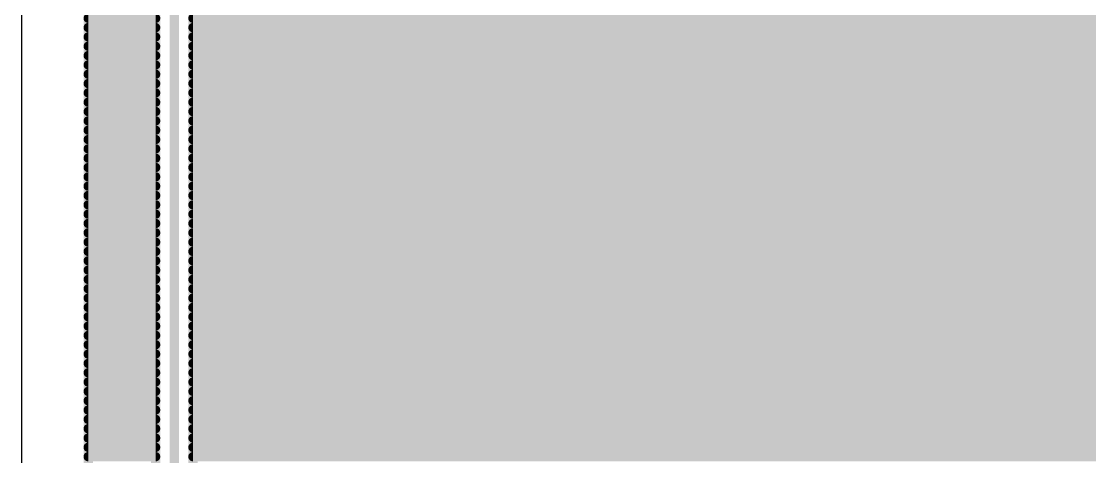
# Model space of a CAD drawing. Extents: x -0.1 to 57, y -0.1 to 41.
# Drawn here: x 0 to 17.46, y 12.8 to 19.91 of the extents above; entities that cross this region are included whole.
import ezdxf

# ---------------------------------------------------------------- set-up
doc = ezdxf.new("R2010")
doc.units = 0
doc.layers.add('16', color=175, linetype='CONTINUOUS')
doc.layers.add('20', color=30, linetype='CONTINUOUS')

msp = doc.modelspace()

# ---------------------------------------------------------------- linework, layer by layer
at = {"layer": '16', "const_width": 0.1524}
for points in [[(1.0922, 1.0929), (1.0922, 39.9078)], [(2.1952, 26.1212), (2.1952, 6.1663)], [(2.5, 4.1806), (2.5, 25.995)], [(2.8048, 6.1663), (2.8048, 25.8687)], [(1.0922, 19.9644), (2.1952, 19.9644)], [(2.8048, 19.9644), (40.5391, 19.9644)], [(1.0922, 19.812), (2.1952, 19.812)], [(1.0922, 19.6596), (2.1952, 19.6596)], [(2.8048, 19.812), (40.6915, 19.812)], [(2.8048, 19.6596), (40.8439, 19.6596)], [(1.0922, 19.5072), (2.1952, 19.5072)], [(2.8048, 19.5072), (40.9963, 19.5072)], [(1.0922, 19.3548), (2.1952, 19.3548)], [(2.8048, 19.3548), (41.1487, 19.3548)], [(1.0922, 19.2024), (2.1952, 19.2024)], [(2.8048, 19.2024), (41.3011, 19.2024)], [(1.0922, 19.05), (2.1952, 19.05)], [(2.8048, 19.05), (41.4535, 19.05)], [(1.0922, 18.8976), (2.1952, 18.8976)], [(2.8048, 18.8976), (41.6059, 18.8976)], [(1.0922, 18.7452), (2.1952, 18.7452)], [(2.8048, 18.7452), (41.7583, 18.7452)], [(1.0922, 18.5928), (2.1952, 18.5928)], [(1.0922, 18.4404), (2.1952, 18.4404)], [(2.8048, 18.5928), (41.9107, 18.5928)], [(2.8048, 18.4404), (42.0631, 18.4404)], [(1.0922, 18.288), (2.1952, 18.288)], [(2.8048, 18.288), (42.2155, 18.288)], [(1.0922, 18.1356), (2.1952, 18.1356)], [(2.8048, 18.1356), (42.3679, 18.1356)], [(1.0922, 17.9832), (2.1952, 17.9832)], [(2.8048, 17.9832), (42.5203, 17.9832)], [(1.0922, 17.8308), (2.1952, 17.8308)], [(2.8048, 17.8308), (42.6727, 17.8308)], [(1.0922, 17.6784), (2.1952, 17.6784)], [(2.8048, 17.6784), (38.9298, 17.6784)], [(1.0922, 17.526), (2.1952, 17.526)], [(2.8048, 17.526), (38.7774, 17.526)], [(1.0922, 17.3736), (2.1952, 17.3736)], [(1.0922, 17.2212), (2.1952, 17.2212)], [(2.8048, 17.3736), (38.625, 17.3736)], [(2.8048, 17.2212), (38.5392, 17.2212)], [(1.0922, 17.0688), (2.1952, 17.0688)], [(2.8048, 17.0688), (38.5392, 17.0688)], [(1.0922, 16.9164), (2.1952, 16.9164)], [(2.8048, 16.9164), (38.5392, 16.9164)], [(1.0922, 16.764), (2.1952, 16.764)], [(2.8048, 16.764), (38.5392, 16.764)], [(1.0922, 16.6116), (2.1952, 16.6116)], [(2.8048, 16.6116), (38.5392, 16.6116)], [(1.0922, 16.4592), (2.1952, 16.4592)], [(2.8048, 16.4592), (38.5368, 16.4592)], [(1.0922, 16.3068), (2.1952, 16.3068)], [(2.8048, 16.3068), (38.3844, 16.3068)], [(1.0922, 16.1544), (2.1952, 16.1544)], [(1.0922, 16.002), (2.1952, 16.002)], [(2.8048, 16.1544), (38.232, 16.1544)], [(2.8048, 16.002), (38.0796, 16.002)], [(1.0922, 15.8496), (2.1952, 15.8496)], [(2.8048, 15.8496), (37.9272, 15.8496)], [(1.0922, 15.6972), (2.1952, 15.6972)], [(2.8048, 15.6972), (37.7748, 15.6972)], [(1.0922, 15.5448), (2.1952, 15.5448)], [(2.8048, 15.5448), (37.6224, 15.5448)], [(1.0922, 15.3924), (2.1952, 15.3924)], [(2.8048, 15.3924), (37.47, 15.3924)], [(1.0922, 15.24), (2.1952, 15.24)], [(2.8048, 15.24), (37.3552, 15.24)], [(1.0922, 15.0876), (2.1952, 15.0876)], [(2.8048, 15.0876), (37.3552, 15.0876)], [(1.0922, 14.9352), (2.1952, 14.9352)], [(1.0922, 14.7828), (2.1952, 14.7828)], [(2.8048, 14.9352), (37.3552, 14.9352)], [(2.8048, 14.7828), (37.3552, 14.7828)], [(1.0922, 14.6304), (2.1952, 14.6304)], [(2.8048, 14.6304), (37.3552, 14.6304)], [(1.0922, 14.478), (2.1952, 14.478)], [(2.8048, 14.478), (37.3552, 14.478)], [(1.0922, 14.3256), (2.1952, 14.3256)], [(2.8048, 14.3256), (37.3552, 14.3256)], [(1.0922, 14.1732), (2.1952, 14.1732)], [(2.8048, 14.1732), (37.3552, 14.1732)], [(1.0922, 14.0208), (2.1952, 14.0208)], [(2.8048, 14.0208), (37.3552, 14.0208)], [(1.0922, 13.8684), (2.1952, 13.8684)], [(2.8048, 13.8684), (37.3552, 13.8684)], [(1.0922, 13.716), (2.1952, 13.716)], [(1.0922, 13.5636), (2.1952, 13.5636)], [(2.8048, 13.716), (37.3552, 13.716)], [(2.8048, 13.5636), (37.3552, 13.5636)], [(1.0922, 13.4112), (2.1952, 13.4112)], [(2.8048, 13.4112), (37.3552, 13.4112)], [(1.0922, 13.2588), (2.1952, 13.2588)], [(2.8048, 13.2588), (37.3552, 13.2588)], [(1.0922, 13.1064), (2.1952, 13.1064)], [(2.8048, 13.1064), (37.3552, 13.1064)], [(1.0922, 12.954), (2.1952, 12.954)], [(2.8048, 12.954), (37.3552, 12.954)], [(1.0922, 12.8016), (2.1952, 12.8016)], [(2.8048, 12.8016), (37.3552, 12.8016)]]:
    msp.add_lwpolyline(points, dxfattribs=at)
at = {"layer": '16', "const_width": 0.0762}
for points in [[(1.0922, 20.0025, 1), (1.0922, 19.9263)], [(2.1952, 19.9263, 1), (2.1952, 20.0025)], [(2.8048, 20.0025, 1), (2.8048, 19.9263)], [(1.0922, 19.8501, 1), (1.0922, 19.7739)], [(1.0922, 19.6977, 1), (1.0922, 19.6215)], [(2.1952, 19.7739, 1), (2.1952, 19.8501)], [(2.1952, 19.6215, 1), (2.1952, 19.6977)], [(2.8048, 19.8501, 1), (2.8048, 19.7739)], [(2.8048, 19.6977, 1), (2.8048, 19.6215)], [(1.0922, 19.5453, 1), (1.0922, 19.4691)], [(2.1952, 19.4691, 1), (2.1952, 19.5453)], [(2.8048, 19.5453, 1), (2.8048, 19.4691)], [(1.0922, 19.3929, 1), (1.0922, 19.3167)], [(2.1952, 19.3167, 1), (2.1952, 19.3929)], [(2.8048, 19.3929, 1), (2.8048, 19.3167)], [(1.0922, 19.2405, 1), (1.0922, 19.1643)], [(2.1952, 19.1643, 1), (2.1952, 19.2405)], [(2.8048, 19.2405, 1), (2.8048, 19.1643)], [(1.0922, 19.0881, 1), (1.0922, 19.0119)], [(2.1952, 19.0119, 1), (2.1952, 19.0881)], [(2.8048, 19.0881, 1), (2.8048, 19.0119)], [(1.0922, 18.9357, 1), (1.0922, 18.8595)], [(2.1952, 18.8595, 1), (2.1952, 18.9357)], [(2.8048, 18.9357, 1), (2.8048, 18.8595)], [(1.0922, 18.7833, 1), (1.0922, 18.7071)], [(2.1952, 18.7071, 1), (2.1952, 18.7833)], [(2.8048, 18.7833, 1), (2.8048, 18.7071)], [(1.0922, 18.6309, 1), (1.0922, 18.5547)], [(1.0922, 18.4785, 1), (1.0922, 18.4023)], [(2.1952, 18.5547, 1), (2.1952, 18.6309)], [(2.1952, 18.4023, 1), (2.1952, 18.4785)], [(2.8048, 18.6309, 1), (2.8048, 18.5547)], [(2.8048, 18.4785, 1), (2.8048, 18.4023)], [(1.0922, 18.3261, 1), (1.0922, 18.2499)], [(2.1952, 18.2499, 1), (2.1952, 18.3261)], [(2.8048, 18.3261, 1), (2.8048, 18.2499)], [(1.0922, 18.1737, 1), (1.0922, 18.0975)], [(2.1952, 18.0975, 1), (2.1952, 18.1737)], [(2.8048, 18.1737, 1), (2.8048, 18.0975)], [(1.0922, 18.0213, 1), (1.0922, 17.9451)], [(2.1952, 17.9451, 1), (2.1952, 18.0213)], [(2.8048, 18.0213, 1), (2.8048, 17.9451)], [(1.0922, 17.8689, 1), (1.0922, 17.7927)], [(2.1952, 17.7927, 1), (2.1952, 17.8689)], [(2.8048, 17.8689, 1), (2.8048, 17.7927)], [(1.0922, 17.7165, 1), (1.0922, 17.6403)], [(2.1952, 17.6403, 1), (2.1952, 17.7165)], [(2.8048, 17.7165, 1), (2.8048, 17.6403)], [(1.0922, 17.5641, 1), (1.0922, 17.4879)], [(2.1952, 17.4879, 1), (2.1952, 17.5641)], [(2.8048, 17.5641, 1), (2.8048, 17.4879)], [(1.0922, 17.4117, 1), (1.0922, 17.3355)], [(1.0922, 17.2593, 1), (1.0922, 17.1831)], [(2.1952, 17.3355, 1), (2.1952, 17.4117)], [(2.1952, 17.1831, 1), (2.1952, 17.2593)], [(2.8048, 17.4117, 1), (2.8048, 17.3355)], [(2.8048, 17.2593, 1), (2.8048, 17.1831)], [(1.0922, 17.1069, 1), (1.0922, 17.0307)], [(2.1952, 17.0307, 1), (2.1952, 17.1069)], [(2.8048, 17.1069, 1), (2.8048, 17.0307)], [(1.0922, 16.9545, 1), (1.0922, 16.8783)], [(2.1952, 16.8783, 1), (2.1952, 16.9545)], [(2.8048, 16.9545, 1), (2.8048, 16.8783)], [(1.0922, 16.8021, 1), (1.0922, 16.7259)], [(2.1952, 16.7259, 1), (2.1952, 16.8021)], [(2.8048, 16.8021, 1), (2.8048, 16.7259)], [(1.0922, 16.6497, 1), (1.0922, 16.5735)], [(2.1952, 16.5735, 1), (2.1952, 16.6497)], [(2.8048, 16.6497, 1), (2.8048, 16.5735)], [(1.0922, 16.4973, 1), (1.0922, 16.4211)], [(2.1952, 16.4211, 1), (2.1952, 16.4973)], [(2.8048, 16.4973, 1), (2.8048, 16.4211)], [(1.0922, 16.3449, 1), (1.0922, 16.2687)], [(2.1952, 16.2687, 1), (2.1952, 16.3449)], [(2.8048, 16.3449, 1), (2.8048, 16.2687)], [(1.0922, 16.1925, 1), (1.0922, 16.1163)], [(1.0922, 16.0401, 1), (1.0922, 15.9639)], [(2.1952, 16.1163, 1), (2.1952, 16.1925)], [(2.1952, 15.9639, 1), (2.1952, 16.0401)], [(2.8048, 16.1925, 1), (2.8048, 16.1163)], [(2.8048, 16.0401, 1), (2.8048, 15.9639)], [(1.0922, 15.8877, 1), (1.0922, 15.8115)], [(2.1952, 15.8115, 1), (2.1952, 15.8877)], [(2.8048, 15.8877, 1), (2.8048, 15.8115)], [(1.0922, 15.7353, 1), (1.0922, 15.6591)], [(2.1952, 15.6591, 1), (2.1952, 15.7353)], [(2.8048, 15.7353, 1), (2.8048, 15.6591)], [(1.0922, 15.5829, 1), (1.0922, 15.5067)], [(2.1952, 15.5067, 1), (2.1952, 15.5829)], [(2.8048, 15.5829, 1), (2.8048, 15.5067)], [(1.0922, 15.4305, 1), (1.0922, 15.3543)], [(2.1952, 15.3543, 1), (2.1952, 15.4305)], [(2.8048, 15.4305, 1), (2.8048, 15.3543)], [(1.0922, 15.2781, 1), (1.0922, 15.2019)], [(2.1952, 15.2019, 1), (2.1952, 15.2781)], [(2.8048, 15.2781, 1), (2.8048, 15.2019)], [(1.0922, 15.1257, 1), (1.0922, 15.0495)], [(2.1952, 15.0495, 1), (2.1952, 15.1257)], [(2.8048, 15.1257, 1), (2.8048, 15.0495)], [(1.0922, 14.9733, 1), (1.0922, 14.8971)], [(1.0922, 14.8209, 1), (1.0922, 14.7447)], [(2.1952, 14.8971, 1), (2.1952, 14.9733)], [(2.1952, 14.7447, 1), (2.1952, 14.8209)], [(2.8048, 14.9733, 1), (2.8048, 14.8971)], [(2.8048, 14.8209, 1), (2.8048, 14.7447)], [(1.0922, 14.6685, 1), (1.0922, 14.5923)], [(2.1952, 14.5923, 1), (2.1952, 14.6685)], [(2.8048, 14.6685, 1), (2.8048, 14.5923)], [(1.0922, 14.5161, 1), (1.0922, 14.4399)], [(2.1952, 14.4399, 1), (2.1952, 14.5161)], [(2.8048, 14.5161, 1), (2.8048, 14.4399)], [(1.0922, 14.3637, 1), (1.0922, 14.2875)], [(2.1952, 14.2875, 1), (2.1952, 14.3637)], [(2.8048, 14.3637, 1), (2.8048, 14.2875)], [(1.0922, 14.2113, 1), (1.0922, 14.1351)], [(2.1952, 14.1351, 1), (2.1952, 14.2113)], [(2.8048, 14.2113, 1), (2.8048, 14.1351)], [(1.0922, 14.0589, 1), (1.0922, 13.9827)], [(2.1952, 13.9827, 1), (2.1952, 14.0589)], [(2.8048, 14.0589, 1), (2.8048, 13.9827)], [(1.0922, 13.9065, 1), (1.0922, 13.8303)], [(2.1952, 13.8303, 1), (2.1952, 13.9065)], [(2.8048, 13.9065, 1), (2.8048, 13.8303)], [(1.0922, 13.7541, 1), (1.0922, 13.6779)], [(1.0922, 13.6017, 1), (1.0922, 13.5255)], [(2.1952, 13.6779, 1), (2.1952, 13.7541)], [(2.1952, 13.5255, 1), (2.1952, 13.6017)], [(2.8048, 13.7541, 1), (2.8048, 13.6779)], [(2.8048, 13.6017, 1), (2.8048, 13.5255)], [(1.0922, 13.4493, 1), (1.0922, 13.3731)], [(2.1952, 13.3731, 1), (2.1952, 13.4493)], [(2.8048, 13.4493, 1), (2.8048, 13.3731)], [(1.0922, 13.2969, 1), (1.0922, 13.2207)], [(2.1952, 13.2207, 1), (2.1952, 13.2969)], [(2.8048, 13.2969, 1), (2.8048, 13.2207)], [(1.0922, 13.1445, 1), (1.0922, 13.0683)], [(2.1952, 13.0683, 1), (2.1952, 13.1445)], [(2.8048, 13.1445, 1), (2.8048, 13.0683)], [(1.0922, 12.9921, 1), (1.0922, 12.9159)], [(2.1952, 12.9159, 1), (2.1952, 12.9921)], [(2.8048, 12.9921, 1), (2.8048, 12.9159)], [(1.0922, 12.8397, 1), (1.0922, 12.7635)], [(2.1952, 12.7635, 1), (2.1952, 12.8397)], [(2.8048, 12.8397, 1), (2.8048, 12.7635)]]:
    msp.add_lwpolyline(points, format="xyb", dxfattribs=at)
at = {"layer": '20'}
msp.add_line((0, 41), (0, 0), dxfattribs=at)

doc.saveas('drawing.dxf')
